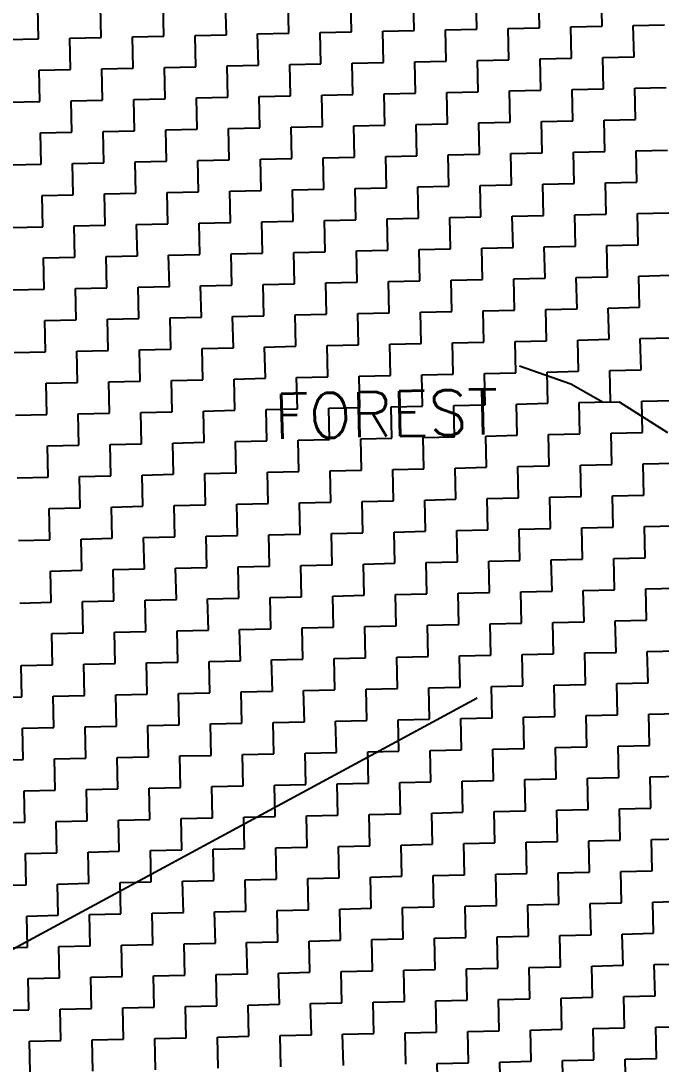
# Model space of a CAD drawing. Header units: metres. Extents: x 281463 to 283423, y 2096851 to 2099007.
# Drawn here: x 281832.9 to 281958.3, y 2097765 to 2097969.4 of the extents above; entities that cross this region are included whole.
import ezdxf

# ---------------------------------------------------------------- set-up
doc = ezdxf.new("R2010")
doc.units = ezdxf.units.M
for name, color, linetype in [('LINE_WATER', 4, 'Continuous'), ('POLY_HATCH', 12, 'Continuous'), ('TEXT_MAPIN', 7, 'Continuous')]:
    doc.layers.add(name, color=color, linetype=linetype)
doc.styles.get("Standard").update_dxf_attribs({"font": 'simplex.shx'})

msp = doc.modelspace()

# ---------------------------------------------------------------- linework, layer by layer
msp.add_lwpolyline([(281737.13, 2097736.61), (281922.26, 2097836.72)])
at = {"layer": 'LINE_WATER'}
for p, q in [((281930.56, 2097901.81), (281940.61, 2097898.29)), ((281940.61, 2097898.29), (281946.93, 2097894.69)), ((281946.93, 2097894.69), (281950.04, 2097894.76)), ((281950.04, 2097894.76), (281959.53, 2097888.74))]:
    msp.add_line(p, q, dxfattribs=at)
at = {"layer": 'POLY_HATCH', "linetype": 'Continuous'}
for p, q in [((281946.7, 2097968.31), (281946.56, 2097974.45)), ((281860.84, 2097966.4), (281860.71, 2097972.53)), ((281873.11, 2097966.67), (281872.97, 2097972.8)), ((281885.37, 2097966.94), (281885.24, 2097973.08)), ((281897.64, 2097967.22), (281897.5, 2097973.35)), ((281909.9, 2097967.49), (281909.77, 2097973.62)), ((281922.17, 2097967.77), (281922.03, 2097973.9)), ((281934.43, 2097968.04), (281934.3, 2097974.17)), ((281836.31, 2097965.85), (281836.18, 2097971.98)), ((281848.58, 2097966.12), (281848.44, 2097972.25)), ((281940.57, 2097968.18), (281946.7, 2097968.31)), ((281952.83, 2097968.45), (281958.96, 2097968.59)), ((281952.97, 2097962.32), (281952.83, 2097968.45)), ((281854.71, 2097966.26), (281860.84, 2097966.4)), ((281854.85, 2097960.13), (281854.71, 2097966.26)), ((281866.98, 2097966.53), (281873.11, 2097966.67)), ((281867.11, 2097960.4), (281866.98, 2097966.53)), ((281879.24, 2097966.81), (281885.37, 2097966.94)), ((281879.38, 2097960.67), (281879.24, 2097966.81)), ((281891.51, 2097967.08), (281897.64, 2097967.22)), ((281891.64, 2097960.95), (281891.51, 2097967.08)), ((281903.77, 2097967.35), (281909.9, 2097967.49)), ((281903.91, 2097961.22), (281903.77, 2097967.35)), ((281916.04, 2097967.63), (281922.17, 2097967.77)), ((281916.17, 2097961.5), (281916.04, 2097967.63)), ((281928.3, 2097967.9), (281934.43, 2097968.04)), ((281928.44, 2097961.77), (281928.3, 2097967.9)), ((281940.7, 2097962.04), (281940.57, 2097968.18)), ((281830.18, 2097965.71), (281836.31, 2097965.85)), ((281842.45, 2097965.98), (281848.58, 2097966.12)), ((281842.58, 2097959.85), (281842.45, 2097965.98)), ((281946.84, 2097962.18), (281952.97, 2097962.32)), ((281946.97, 2097956.05), (281946.84, 2097962.18)), ((281848.72, 2097959.99), (281854.85, 2097960.13)), ((281860.98, 2097960.26), (281867.11, 2097960.4)), ((281861.12, 2097954.13), (281860.98, 2097960.26)), ((281873.25, 2097960.54), (281879.38, 2097960.67)), ((281873.38, 2097954.4), (281873.25, 2097960.54)), ((281885.51, 2097960.81), (281891.64, 2097960.95)), ((281885.65, 2097954.68), (281885.51, 2097960.81)), ((281897.78, 2097961.08), (281903.91, 2097961.22)), ((281897.91, 2097954.95), (281897.78, 2097961.08)), ((281910.04, 2097961.36), (281916.17, 2097961.5)), ((281910.18, 2097955.23), (281910.04, 2097961.36)), ((281922.31, 2097961.63), (281928.44, 2097961.77)), ((281922.44, 2097955.5), (281922.31, 2097961.63)), ((281934.57, 2097961.91), (281940.7, 2097962.04)), ((281934.71, 2097955.77), (281934.57, 2097961.91)), ((281836.45, 2097959.71), (281842.58, 2097959.85)), ((281836.59, 2097953.58), (281836.45, 2097959.71)), ((281848.85, 2097953.86), (281848.72, 2097959.99)), ((281940.84, 2097955.91), (281946.97, 2097956.05)), ((281953.11, 2097956.19), (281959.24, 2097956.32)), ((281953.24, 2097950.05), (281953.11, 2097956.19)), ((281854.99, 2097953.99), (281861.12, 2097954.13)), ((281855.12, 2097947.86), (281854.99, 2097953.99)), ((281867.25, 2097954.27), (281873.38, 2097954.4)), ((281867.39, 2097948.13), (281867.25, 2097954.27)), ((281879.52, 2097954.54), (281885.65, 2097954.68)), ((281879.65, 2097948.41), (281879.52, 2097954.54)), ((281891.78, 2097954.82), (281897.91, 2097954.95)), ((281891.92, 2097948.68), (281891.78, 2097954.82)), ((281904.05, 2097955.09), (281910.18, 2097955.23)), ((281904.18, 2097948.96), (281904.05, 2097955.09)), ((281916.31, 2097955.36), (281922.44, 2097955.5)), ((281916.45, 2097949.23), (281916.31, 2097955.36)), ((281928.58, 2097955.64), (281934.71, 2097955.77)), ((281928.71, 2097949.51), (281928.58, 2097955.64)), ((281940.98, 2097949.78), (281940.84, 2097955.91)), ((281830.46, 2097953.44), (281836.59, 2097953.58)), ((281842.72, 2097953.72), (281848.85, 2097953.86)), ((281842.86, 2097947.59), (281842.72, 2097953.72)), ((281947.11, 2097949.92), (281953.24, 2097950.05)), ((281947.25, 2097943.78), (281947.11, 2097949.92)), ((281848.99, 2097947.72), (281855.12, 2097947.86)), ((281861.26, 2097948), (281867.39, 2097948.13)), ((281861.39, 2097941.87), (281861.26, 2097948)), ((281873.52, 2097948.27), (281879.65, 2097948.41)), ((281873.66, 2097942.14), (281873.52, 2097948.27)), ((281885.79, 2097948.55), (281891.92, 2097948.68)), ((281885.92, 2097942.41), (281885.79, 2097948.55)), ((281898.05, 2097948.82), (281904.18, 2097948.96)), ((281898.19, 2097942.69), (281898.05, 2097948.82)), ((281910.32, 2097949.09), (281916.45, 2097949.23)), ((281910.45, 2097942.96), (281910.32, 2097949.09)), ((281922.58, 2097949.37), (281928.71, 2097949.51)), ((281922.72, 2097943.24), (281922.58, 2097949.37)), ((281934.85, 2097949.64), (281940.98, 2097949.78)), ((281934.98, 2097943.51), (281934.85, 2097949.64)), ((281836.73, 2097947.45), (281842.86, 2097947.59)), ((281836.86, 2097941.32), (281836.73, 2097947.45)), ((281849.13, 2097941.59), (281848.99, 2097947.72)), ((281941.12, 2097943.65), (281947.25, 2097943.78)), ((281953.38, 2097943.92), (281959.51, 2097944.06)), ((281953.52, 2097937.79), (281953.38, 2097943.92)), ((281855.26, 2097941.73), (281861.39, 2097941.87)), ((281855.4, 2097935.6), (281855.26, 2097941.73)), ((281867.52, 2097942), (281873.66, 2097942.14)), ((281867.66, 2097935.87), (281867.52, 2097942)), ((281879.79, 2097942.28), (281885.92, 2097942.41)), ((281879.93, 2097936.14), (281879.79, 2097942.28)), ((281892.06, 2097942.55), (281898.19, 2097942.69)), ((281892.19, 2097936.42), (281892.06, 2097942.55)), ((281904.32, 2097942.82), (281910.45, 2097942.96)), ((281904.46, 2097936.69), (281904.32, 2097942.82)), ((281916.59, 2097943.1), (281922.72, 2097943.24)), ((281916.72, 2097936.97), (281916.59, 2097943.1)), ((281928.85, 2097943.37), (281934.98, 2097943.51)), ((281928.99, 2097937.24), (281928.85, 2097943.37)), ((281941.25, 2097937.51), (281941.12, 2097943.65)), ((281830.73, 2097941.18), (281836.86, 2097941.32)), ((281842.99, 2097941.45), (281849.13, 2097941.59)), ((281843.13, 2097935.32), (281842.99, 2097941.45)), ((281947.38, 2097937.65), (281953.52, 2097937.79)), ((281947.52, 2097931.52), (281947.38, 2097937.65)), ((281849.26, 2097935.46), (281855.4, 2097935.6)), ((281861.53, 2097935.73), (281867.66, 2097935.87)), ((281861.67, 2097929.6), (281861.53, 2097935.73)), ((281873.79, 2097936.01), (281879.93, 2097936.14)), ((281873.93, 2097929.87), (281873.79, 2097936.01)), ((281886.06, 2097936.28), (281892.19, 2097936.42)), ((281886.2, 2097930.15), (281886.06, 2097936.28)), ((281898.32, 2097936.55), (281904.46, 2097936.69)), ((281898.46, 2097930.42), (281898.32, 2097936.55)), ((281910.59, 2097936.83), (281916.72, 2097936.97)), ((281910.73, 2097930.7), (281910.59, 2097936.83)), ((281922.85, 2097937.1), (281928.99, 2097937.24)), ((281922.99, 2097930.97), (281922.85, 2097937.1)), ((281935.12, 2097937.38), (281941.25, 2097937.51)), ((281935.26, 2097931.24), (281935.12, 2097937.38)), ((281837, 2097935.18), (281843.13, 2097935.32)), ((281837.14, 2097929.05), (281837, 2097935.18)), ((281849.4, 2097929.33), (281849.26, 2097935.46)), ((281941.39, 2097931.38), (281947.52, 2097931.52)), ((281953.65, 2097931.66), (281959.79, 2097931.79)), ((281953.79, 2097925.52), (281953.65, 2097931.66)), ((281855.53, 2097929.46), (281861.67, 2097929.6)), ((281855.67, 2097923.33), (281855.53, 2097929.46)), ((281867.8, 2097929.74), (281873.93, 2097929.87)), ((281867.94, 2097923.6), (281867.8, 2097929.74)), ((281880.06, 2097930.01), (281886.2, 2097930.15)), ((281880.2, 2097923.88), (281880.06, 2097930.01)), ((281892.33, 2097930.29), (281898.46, 2097930.42)), ((281892.47, 2097924.15), (281892.33, 2097930.29)), ((281904.59, 2097930.56), (281910.73, 2097930.7)), ((281904.73, 2097924.43), (281904.59, 2097930.56)), ((281916.86, 2097930.83), (281922.99, 2097930.97)), ((281917, 2097924.7), (281916.86, 2097930.83)), ((281929.12, 2097931.11), (281935.26, 2097931.24)), ((281929.26, 2097924.97), (281929.12, 2097931.11)), ((281941.53, 2097925.25), (281941.39, 2097931.38)), ((281831, 2097928.91), (281837.14, 2097929.05)), ((281843.27, 2097929.19), (281849.4, 2097929.33)), ((281843.41, 2097923.06), (281843.27, 2097929.19)), ((281947.66, 2097925.39), (281953.79, 2097925.52)), ((281947.8, 2097919.25), (281947.66, 2097925.39)), ((281849.54, 2097923.19), (281855.67, 2097923.33)), ((281861.8, 2097923.47), (281867.94, 2097923.6)), ((281861.94, 2097917.33), (281861.8, 2097923.47)), ((281874.07, 2097923.74), (281880.2, 2097923.88)), ((281874.21, 2097917.61), (281874.07, 2097923.74)), ((281886.33, 2097924.02), (281892.47, 2097924.15)), ((281886.47, 2097917.88), (281886.33, 2097924.02)), ((281898.6, 2097924.29), (281904.73, 2097924.43)), ((281898.74, 2097918.16), (281898.6, 2097924.29)), ((281910.86, 2097924.56), (281917, 2097924.7)), ((281911, 2097918.43), (281910.86, 2097924.56)), ((281923.13, 2097924.84), (281929.26, 2097924.97)), ((281923.27, 2097918.71), (281923.13, 2097924.84)), ((281935.39, 2097925.11), (281941.53, 2097925.25)), ((281935.53, 2097918.98), (281935.39, 2097925.11)), ((281837.27, 2097922.92), (281843.41, 2097923.06)), ((281837.41, 2097916.79), (281837.27, 2097922.92)), ((281849.68, 2097917.06), (281849.54, 2097923.19)), ((281941.66, 2097919.12), (281947.8, 2097919.25)), ((281953.93, 2097919.39), (281960.06, 2097919.53)), ((281954.07, 2097913.26), (281953.93, 2097919.39)), ((281855.81, 2097917.2), (281861.94, 2097917.33)), ((281855.95, 2097911.07), (281855.81, 2097917.2)), ((281868.07, 2097917.47), (281874.21, 2097917.61)), ((281868.21, 2097911.34), (281868.07, 2097917.47)), ((281880.34, 2097917.75), (281886.47, 2097917.88)), ((281880.48, 2097911.61), (281880.34, 2097917.75)), ((281892.6, 2097918.02), (281898.74, 2097918.16)), ((281892.74, 2097911.89), (281892.6, 2097918.02)), ((281904.87, 2097918.29), (281911, 2097918.43)), ((281905.01, 2097912.16), (281904.87, 2097918.29)), ((281917.13, 2097918.57), (281923.27, 2097918.71)), ((281917.27, 2097912.44), (281917.13, 2097918.57)), ((281929.4, 2097918.84), (281935.53, 2097918.98)), ((281929.54, 2097912.71), (281929.4, 2097918.84)), ((281941.8, 2097912.98), (281941.66, 2097919.12)), ((281831.28, 2097916.65), (281837.41, 2097916.79)), ((281843.54, 2097916.92), (281849.68, 2097917.06)), ((281843.68, 2097910.79), (281843.54, 2097916.92)), ((281947.93, 2097913.12), (281954.07, 2097913.26)), ((281948.07, 2097906.99), (281947.93, 2097913.12)), ((281849.81, 2097910.93), (281855.95, 2097911.07)), ((281862.08, 2097911.2), (281868.21, 2097911.34)), ((281862.21, 2097905.07), (281862.08, 2097911.2)), ((281874.34, 2097911.48), (281880.48, 2097911.61)), ((281874.48, 2097905.34), (281874.34, 2097911.48)), ((281886.61, 2097911.75), (281892.74, 2097911.89)), ((281886.74, 2097905.62), (281886.61, 2097911.75)), ((281898.87, 2097912.02), (281905.01, 2097912.16)), ((281899.01, 2097905.89), (281898.87, 2097912.02)), ((281911.14, 2097912.3), (281917.27, 2097912.44)), ((281911.27, 2097906.17), (281911.14, 2097912.3)), ((281923.4, 2097912.57), (281929.54, 2097912.71)), ((281923.54, 2097906.44), (281923.4, 2097912.57)), ((281935.67, 2097912.85), (281941.8, 2097912.98)), ((281935.81, 2097906.71), (281935.67, 2097912.85)), ((281837.55, 2097910.65), (281843.68, 2097910.79)), ((281837.68, 2097904.52), (281837.55, 2097910.65)), ((281849.95, 2097904.8), (281849.81, 2097910.93)), ((281941.94, 2097906.85), (281948.07, 2097906.99)), ((281954.2, 2097907.13), (281960.34, 2097907.26)), ((281954.34, 2097900.99), (281954.2, 2097907.13)), ((281856.08, 2097904.93), (281862.21, 2097905.07)), ((281856.22, 2097898.8), (281856.08, 2097904.93)), ((281868.35, 2097905.21), (281874.48, 2097905.34)), ((281868.48, 2097899.07), (281868.35, 2097905.21)), ((281880.61, 2097905.48), (281886.74, 2097905.62)), ((281880.75, 2097899.35), (281880.61, 2097905.48)), ((281892.88, 2097905.76), (281899.01, 2097905.89)), ((281893.01, 2097899.62), (281892.88, 2097905.76)), ((281905.14, 2097906.03), (281911.27, 2097906.17)), ((281905.28, 2097899.9), (281905.14, 2097906.03)), ((281917.41, 2097906.3), (281923.54, 2097906.44)), ((281917.54, 2097900.17), (281917.41, 2097906.3)), ((281929.67, 2097906.58), (281935.81, 2097906.71)), ((281929.81, 2097900.44), (281929.67, 2097906.58)), ((281942.07, 2097900.72), (281941.94, 2097906.85)), ((281831.55, 2097904.38), (281837.68, 2097904.52)), ((281843.82, 2097904.66), (281849.95, 2097904.8)), ((281843.95, 2097898.53), (281843.82, 2097904.66)), ((281948.21, 2097900.86), (281954.34, 2097900.99)), ((281948.34, 2097894.72), (281948.21, 2097900.86)), ((281850.09, 2097898.66), (281856.22, 2097898.8)), ((281862.35, 2097898.94), (281868.48, 2097899.07)), ((281862.49, 2097892.8), (281862.35, 2097898.94)), ((281874.62, 2097899.21), (281880.75, 2097899.35)), ((281874.75, 2097893.08), (281874.62, 2097899.21)), ((281886.88, 2097899.49), (281893.01, 2097899.62)), ((281887.02, 2097893.35), (281886.88, 2097899.49)), ((281899.15, 2097899.76), (281905.28, 2097899.9)), ((281899.28, 2097893.63), (281899.15, 2097899.76)), ((281911.41, 2097900.03), (281917.54, 2097900.17)), ((281911.55, 2097893.9), (281911.41, 2097900.03)), ((281923.68, 2097900.31), (281929.81, 2097900.44)), ((281923.81, 2097894.18), (281923.68, 2097900.31)), ((281935.94, 2097900.58), (281942.07, 2097900.72)), ((281936.08, 2097894.45), (281935.94, 2097900.58)), ((281837.82, 2097898.39), (281843.95, 2097898.53)), ((281837.96, 2097892.26), (281837.82, 2097898.39)), ((281850.22, 2097892.53), (281850.09, 2097898.66)), ((281942.21, 2097894.59), (281948.34, 2097894.72)), ((281954.48, 2097894.86), (281960.61, 2097895)), ((281954.61, 2097888.73), (281954.48, 2097894.86)), ((281856.36, 2097892.67), (281862.49, 2097892.8)), ((281856.49, 2097886.54), (281856.36, 2097892.67)), ((281868.62, 2097892.94), (281874.75, 2097893.08)), ((281868.76, 2097886.81), (281868.62, 2097892.94)), ((281880.89, 2097893.22), (281887.02, 2097893.35)), ((281881.02, 2097887.08), (281880.89, 2097893.22)), ((281893.15, 2097893.49), (281899.28, 2097893.63)), ((281893.29, 2097887.36), (281893.15, 2097893.49)), ((281905.42, 2097893.76), (281911.55, 2097893.9)), ((281905.55, 2097887.63), (281905.42, 2097893.76)), ((281917.68, 2097894.04), (281923.81, 2097894.18)), ((281917.82, 2097887.91), (281917.68, 2097894.04)), ((281929.95, 2097894.31), (281936.08, 2097894.45)), ((281930.08, 2097888.18), (281929.95, 2097894.31)), ((281942.35, 2097888.45), (281942.21, 2097894.59)), ((281831.83, 2097892.12), (281837.96, 2097892.26)), ((281844.09, 2097892.39), (281850.22, 2097892.53)), ((281844.23, 2097886.26), (281844.09, 2097892.39)), ((281948.48, 2097888.59), (281954.61, 2097888.73)), ((281948.62, 2097882.46), (281948.48, 2097888.59)), ((281850.36, 2097886.4), (281856.49, 2097886.54)), ((281862.63, 2097886.67), (281868.76, 2097886.81)), ((281862.76, 2097880.54), (281862.63, 2097886.67)), ((281874.89, 2097886.95), (281881.02, 2097887.08)), ((281875.03, 2097880.81), (281874.89, 2097886.95)), ((281887.16, 2097887.22), (281893.29, 2097887.36)), ((281887.29, 2097881.09), (281887.16, 2097887.22)), ((281899.42, 2097887.49), (281905.55, 2097887.63)), ((281899.56, 2097881.36), (281899.42, 2097887.49)), ((281911.69, 2097887.77), (281917.82, 2097887.91)), ((281911.82, 2097881.64), (281911.69, 2097887.77)), ((281923.95, 2097888.04), (281930.08, 2097888.18)), ((281924.09, 2097881.91), (281923.95, 2097888.04)), ((281936.22, 2097888.32), (281942.35, 2097888.45)), ((281936.35, 2097882.18), (281936.22, 2097888.32)), ((281838.1, 2097886.12), (281844.23, 2097886.26)), ((281838.23, 2097879.99), (281838.1, 2097886.12)), ((281850.5, 2097880.27), (281850.36, 2097886.4)), ((281942.49, 2097882.32), (281948.62, 2097882.46)), ((281954.75, 2097882.6), (281960.88, 2097882.73)), ((281954.89, 2097876.46), (281954.75, 2097882.6)), ((281856.63, 2097880.4), (281862.76, 2097880.54)), ((281856.77, 2097874.27), (281856.63, 2097880.4)), ((281868.9, 2097880.68), (281875.03, 2097880.81)), ((281869.03, 2097874.54), (281868.9, 2097880.68)), ((281881.16, 2097880.95), (281887.29, 2097881.09)), ((281881.3, 2097874.82), (281881.16, 2097880.95)), ((281893.43, 2097881.22), (281899.56, 2097881.36)), ((281893.56, 2097875.09), (281893.43, 2097881.22)), ((281905.69, 2097881.5), (281911.82, 2097881.64)), ((281905.83, 2097875.37), (281905.69, 2097881.5)), ((281917.96, 2097881.77), (281924.09, 2097881.91)), ((281918.09, 2097875.64), (281917.96, 2097881.77)), ((281930.22, 2097882.05), (281936.35, 2097882.18)), ((281930.36, 2097875.91), (281930.22, 2097882.05)), ((281942.62, 2097876.19), (281942.49, 2097882.32)), ((281832.1, 2097879.85), (281838.23, 2097879.99)), ((281844.37, 2097880.13), (281850.5, 2097880.27)), ((281844.5, 2097874), (281844.37, 2097880.13)), ((281948.76, 2097876.33), (281954.89, 2097876.46)), ((281948.89, 2097870.19), (281948.76, 2097876.33)), ((281850.63, 2097874.13), (281856.77, 2097874.27)), ((281862.9, 2097874.41), (281869.03, 2097874.54)), ((281863.04, 2097868.27), (281862.9, 2097874.41)), ((281875.16, 2097874.68), (281881.3, 2097874.82)), ((281875.3, 2097868.55), (281875.16, 2097874.68)), ((281887.43, 2097874.96), (281893.56, 2097875.09)), ((281887.57, 2097868.82), (281887.43, 2097874.96)), ((281899.7, 2097875.23), (281905.83, 2097875.37)), ((281899.83, 2097869.1), (281899.7, 2097875.23)), ((281911.96, 2097875.5), (281918.09, 2097875.64)), ((281912.1, 2097869.37), (281911.96, 2097875.5)), ((281924.23, 2097875.78), (281930.36, 2097875.91)), ((281924.36, 2097869.65), (281924.23, 2097875.78)), ((281936.49, 2097876.05), (281942.62, 2097876.19)), ((281936.63, 2097869.92), (281936.49, 2097876.05)), ((281838.37, 2097873.86), (281844.5, 2097874)), ((281838.51, 2097867.73), (281838.37, 2097873.86)), ((281850.77, 2097868), (281850.63, 2097874.13)), ((281942.76, 2097870.06), (281948.89, 2097870.19)), ((281955.02, 2097870.33), (281961.16, 2097870.47)), ((281955.16, 2097864.2), (281955.02, 2097870.33)), ((281856.9, 2097868.14), (281863.04, 2097868.27)), ((281857.04, 2097862.01), (281856.9, 2097868.14)), ((281869.17, 2097868.41), (281875.3, 2097868.55)), ((281869.31, 2097862.28), (281869.17, 2097868.41)), ((281881.43, 2097868.69), (281887.57, 2097868.82)), ((281881.57, 2097862.55), (281881.43, 2097868.69)), ((281893.7, 2097868.96), (281899.83, 2097869.1)), ((281893.84, 2097862.83), (281893.7, 2097868.96)), ((281905.96, 2097869.23), (281912.1, 2097869.37)), ((281906.1, 2097863.1), (281905.96, 2097869.23)), ((281918.23, 2097869.51), (281924.36, 2097869.65)), ((281918.37, 2097863.38), (281918.23, 2097869.51)), ((281930.49, 2097869.78), (281936.63, 2097869.92)), ((281930.63, 2097863.65), (281930.49, 2097869.78)), ((281942.9, 2097863.92), (281942.76, 2097870.06)), ((281832.37, 2097867.59), (281838.51, 2097867.73)), ((281844.64, 2097867.86), (281850.77, 2097868)), ((281844.78, 2097861.73), (281844.64, 2097867.86)), ((281949.03, 2097864.06), (281955.16, 2097864.2)), ((281949.17, 2097857.93), (281949.03, 2097864.06)), ((281850.91, 2097861.87), (281857.04, 2097862.01)), ((281863.17, 2097862.14), (281869.31, 2097862.28)), ((281863.31, 2097856.01), (281863.17, 2097862.14)), ((281875.44, 2097862.42), (281881.57, 2097862.55)), ((281875.58, 2097856.28), (281875.44, 2097862.42)), ((281887.7, 2097862.69), (281893.84, 2097862.83)), ((281887.84, 2097856.56), (281887.7, 2097862.69)), ((281899.97, 2097862.96), (281906.1, 2097863.1)), ((281900.11, 2097856.83), (281899.97, 2097862.96)), ((281912.23, 2097863.24), (281918.37, 2097863.38)), ((281912.37, 2097857.11), (281912.23, 2097863.24)), ((281924.5, 2097863.51), (281930.63, 2097863.65)), ((281924.64, 2097857.38), (281924.5, 2097863.51)), ((281936.76, 2097863.79), (281942.9, 2097863.92)), ((281936.9, 2097857.65), (281936.76, 2097863.79)), ((281838.64, 2097861.59), (281844.78, 2097861.73)), ((281838.78, 2097855.46), (281838.64, 2097861.59)), ((281851.05, 2097855.74), (281850.91, 2097861.87)), ((281943.03, 2097857.79), (281949.17, 2097857.93)), ((281955.3, 2097858.07), (281961.43, 2097858.2)), ((281955.44, 2097851.93), (281955.3, 2097858.07)), ((281857.18, 2097855.87), (281863.31, 2097856.01)), ((281857.32, 2097849.74), (281857.18, 2097855.87)), ((281869.44, 2097856.15), (281875.58, 2097856.28)), ((281869.58, 2097850.01), (281869.44, 2097856.15)), ((281881.71, 2097856.42), (281887.84, 2097856.56)), ((281881.85, 2097850.29), (281881.71, 2097856.42)), ((281893.97, 2097856.69), (281900.11, 2097856.83)), ((281894.11, 2097850.56), (281893.97, 2097856.69)), ((281906.24, 2097856.97), (281912.37, 2097857.11)), ((281906.38, 2097850.84), (281906.24, 2097856.97)), ((281918.5, 2097857.24), (281924.64, 2097857.38)), ((281918.64, 2097851.11), (281918.5, 2097857.24)), ((281930.77, 2097857.52), (281936.9, 2097857.65)), ((281930.91, 2097851.38), (281930.77, 2097857.52)), ((281943.17, 2097851.66), (281943.03, 2097857.79)), ((281832.65, 2097855.32), (281838.78, 2097855.46)), ((281844.91, 2097855.6), (281851.05, 2097855.74)), ((281845.05, 2097849.47), (281844.91, 2097855.6)), ((281949.3, 2097851.8), (281955.44, 2097851.93)), ((281949.44, 2097845.66), (281949.3, 2097851.8)), ((281851.18, 2097849.6), (281857.32, 2097849.74)), ((281863.45, 2097849.88), (281869.58, 2097850.01)), ((281863.59, 2097843.74), (281863.45, 2097849.88)), ((281875.71, 2097850.15), (281881.85, 2097850.29)), ((281875.85, 2097844.02), (281875.71, 2097850.15)), ((281887.98, 2097850.43), (281894.11, 2097850.56)), ((281888.12, 2097844.29), (281887.98, 2097850.43)), ((281900.24, 2097850.7), (281906.38, 2097850.84)), ((281900.38, 2097844.57), (281900.24, 2097850.7)), ((281912.51, 2097850.97), (281918.64, 2097851.11)), ((281912.65, 2097844.84), (281912.51, 2097850.97)), ((281924.77, 2097851.25), (281930.91, 2097851.38)), ((281924.91, 2097845.11), (281924.77, 2097851.25)), ((281937.04, 2097851.52), (281943.17, 2097851.66)), ((281937.18, 2097845.39), (281937.04, 2097851.52)), ((281838.92, 2097849.33), (281845.05, 2097849.47)), ((281839.05, 2097843.2), (281838.92, 2097849.33)), ((281851.32, 2097843.47), (281851.18, 2097849.6)), ((281943.31, 2097845.53), (281949.44, 2097845.66)), ((281955.57, 2097845.8), (281961.71, 2097845.94)), ((281955.71, 2097839.67), (281955.57, 2097845.8)), ((281857.45, 2097843.61), (281863.59, 2097843.74)), ((281857.59, 2097837.47), (281857.45, 2097843.61)), ((281869.72, 2097843.88), (281875.85, 2097844.02)), ((281869.85, 2097837.75), (281869.72, 2097843.88)), ((281881.98, 2097844.16), (281888.12, 2097844.29)), ((281882.12, 2097838.02), (281881.98, 2097844.16)), ((281894.25, 2097844.43), (281900.38, 2097844.57)), ((281894.38, 2097838.3), (281894.25, 2097844.43)), ((281906.51, 2097844.7), (281912.65, 2097844.84)), ((281906.65, 2097838.57), (281906.51, 2097844.7)), ((281918.78, 2097844.98), (281924.91, 2097845.11)), ((281918.91, 2097838.85), (281918.78, 2097844.98)), ((281931.04, 2097845.25), (281937.18, 2097845.39)), ((281931.18, 2097839.12), (281931.04, 2097845.25)), ((281943.45, 2097839.39), (281943.31, 2097845.53)), ((281832.92, 2097843.06), (281839.05, 2097843.2)), ((281833.06, 2097836.93), (281832.92, 2097843.06)), ((281845.19, 2097843.33), (281851.32, 2097843.47)), ((281845.32, 2097837.2), (281845.19, 2097843.33)), ((281949.58, 2097839.53), (281955.71, 2097839.67)), ((281949.71, 2097833.4), (281949.58, 2097839.53)), ((281851.46, 2097837.34), (281857.59, 2097837.47)), ((281863.72, 2097837.61), (281869.85, 2097837.75)), ((281863.86, 2097831.48), (281863.72, 2097837.61)), ((281875.99, 2097837.89), (281882.12, 2097838.02)), ((281876.12, 2097831.75), (281875.99, 2097837.89)), ((281888.25, 2097838.16), (281894.38, 2097838.3)), ((281888.39, 2097832.03), (281888.25, 2097838.16)), ((281900.52, 2097838.43), (281906.65, 2097838.57)), ((281900.65, 2097832.3), (281900.52, 2097838.43)), ((281912.78, 2097838.71), (281918.91, 2097838.85)), ((281912.92, 2097832.58), (281912.78, 2097838.71)), ((281925.05, 2097838.98), (281931.18, 2097839.12)), ((281925.18, 2097832.85), (281925.05, 2097838.98)), ((281937.31, 2097839.26), (281943.45, 2097839.39)), ((281937.45, 2097833.12), (281937.31, 2097839.26)), ((281826.93, 2097836.79), (281833.06, 2097836.93)), ((281839.19, 2097837.06), (281845.32, 2097837.2)), ((281839.33, 2097830.93), (281839.19, 2097837.06)), ((281851.59, 2097831.21), (281851.46, 2097837.34)), ((281943.58, 2097833.26), (281949.71, 2097833.4)), ((281955.85, 2097833.54), (281961.98, 2097833.67)), ((281955.98, 2097827.4), (281955.85, 2097833.54)), ((281857.73, 2097831.34), (281863.86, 2097831.48)), ((281857.86, 2097825.21), (281857.73, 2097831.34)), ((281869.99, 2097831.62), (281876.12, 2097831.75)), ((281870.13, 2097825.48), (281869.99, 2097831.62)), ((281882.26, 2097831.89), (281888.39, 2097832.03)), ((281882.39, 2097825.76), (281882.26, 2097831.89)), ((281894.52, 2097832.16), (281900.65, 2097832.3)), ((281894.66, 2097826.03), (281894.52, 2097832.16)), ((281906.79, 2097832.44), (281912.92, 2097832.58)), ((281906.92, 2097826.31), (281906.79, 2097832.44)), ((281919.05, 2097832.71), (281925.18, 2097832.85)), ((281919.19, 2097826.58), (281919.05, 2097832.71)), ((281931.32, 2097832.99), (281937.45, 2097833.12)), ((281931.45, 2097826.85), (281931.32, 2097832.99)), ((281943.72, 2097827.13), (281943.58, 2097833.26)), ((281833.2, 2097830.79), (281839.33, 2097830.93)), ((281833.33, 2097824.66), (281833.2, 2097830.79)), ((281845.46, 2097831.07), (281851.59, 2097831.21)), ((281845.6, 2097824.94), (281845.46, 2097831.07)), ((281949.85, 2097827.27), (281955.98, 2097827.4)), ((281949.99, 2097821.13), (281949.85, 2097827.27)), ((281851.73, 2097825.07), (281857.86, 2097825.21)), ((281864, 2097825.35), (281870.13, 2097825.48)), ((281864.13, 2097819.21), (281864, 2097825.35)), ((281876.26, 2097825.62), (281882.39, 2097825.76)), ((281876.4, 2097819.49), (281876.26, 2097825.62)), ((281888.53, 2097825.9), (281894.66, 2097826.03)), ((281888.66, 2097819.76), (281888.53, 2097825.9)), ((281900.79, 2097826.17), (281906.92, 2097826.31)), ((281900.93, 2097820.04), (281900.79, 2097826.17)), ((281913.06, 2097826.44), (281919.19, 2097826.58)), ((281913.19, 2097820.31), (281913.06, 2097826.44)), ((281925.32, 2097826.72), (281931.45, 2097826.85)), ((281925.46, 2097820.58), (281925.32, 2097826.72)), ((281937.59, 2097826.99), (281943.72, 2097827.13)), ((281937.72, 2097820.86), (281937.59, 2097826.99)), ((281827.2, 2097824.52), (281833.33, 2097824.66)), ((281839.47, 2097824.8), (281845.6, 2097824.94)), ((281839.6, 2097818.67), (281839.47, 2097824.8)), ((281851.87, 2097818.94), (281851.73, 2097825.07)), ((281943.86, 2097821), (281949.99, 2097821.13)), ((281956.12, 2097821.27), (281962.25, 2097821.41)), ((281956.26, 2097815.14), (281956.12, 2097821.27)), ((281858, 2097819.08), (281864.13, 2097819.21)), ((281870.27, 2097819.35), (281876.4, 2097819.49)), ((281870.4, 2097813.22), (281870.27, 2097819.35)), ((281882.53, 2097819.63), (281888.66, 2097819.76)), ((281882.67, 2097813.49), (281882.53, 2097819.63)), ((281894.8, 2097819.9), (281900.93, 2097820.04)), ((281894.93, 2097813.77), (281894.8, 2097819.9)), ((281907.06, 2097820.17), (281913.19, 2097820.31)), ((281907.2, 2097814.04), (281907.06, 2097820.17)), ((281919.33, 2097820.45), (281925.46, 2097820.58)), ((281919.46, 2097814.32), (281919.33, 2097820.45)), ((281931.59, 2097820.72), (281937.72, 2097820.86)), ((281931.73, 2097814.59), (281931.59, 2097820.72)), ((281943.99, 2097814.86), (281943.86, 2097821)), ((281833.47, 2097818.53), (281839.6, 2097818.67)), ((281833.61, 2097812.4), (281833.47, 2097818.53)), ((281845.74, 2097818.8), (281851.87, 2097818.94)), ((281845.87, 2097812.67), (281845.74, 2097818.8)), ((281858.14, 2097812.94), (281858, 2097819.08)), ((281950.13, 2097815), (281956.26, 2097815.14)), ((281950.26, 2097808.87), (281950.13, 2097815)), ((281864.27, 2097813.08), (281870.4, 2097813.22)), ((281864.41, 2097806.95), (281864.27, 2097813.08)), ((281876.54, 2097813.36), (281882.67, 2097813.49)), ((281876.67, 2097807.22), (281876.54, 2097813.36)), ((281888.8, 2097813.63), (281894.93, 2097813.77)), ((281888.94, 2097807.5), (281888.8, 2097813.63)), ((281901.07, 2097813.9), (281907.2, 2097814.04)), ((281901.2, 2097807.77), (281901.07, 2097813.9)), ((281913.33, 2097814.18), (281919.46, 2097814.32)), ((281913.47, 2097808.05), (281913.33, 2097814.18)), ((281925.6, 2097814.45), (281931.73, 2097814.59)), ((281925.73, 2097808.32), (281925.6, 2097814.45)), ((281937.86, 2097814.73), (281943.99, 2097814.86)), ((281938, 2097808.59), (281937.86, 2097814.73)), ((281827.48, 2097812.26), (281833.61, 2097812.4)), ((281839.74, 2097812.53), (281845.87, 2097812.67)), ((281839.88, 2097806.4), (281839.74, 2097812.53)), ((281852.01, 2097812.81), (281858.14, 2097812.94)), ((281852.14, 2097806.68), (281852.01, 2097812.81)), ((281944.13, 2097808.73), (281950.26, 2097808.87)), ((281956.4, 2097809), (281962.53, 2097809.14)), ((281956.53, 2097802.87), (281956.4, 2097809)), ((281858.27, 2097806.81), (281864.41, 2097806.95)), ((281870.54, 2097807.09), (281876.67, 2097807.22)), ((281870.68, 2097800.95), (281870.54, 2097807.09)), ((281882.8, 2097807.36), (281888.94, 2097807.5)), ((281882.94, 2097801.23), (281882.8, 2097807.36)), ((281895.07, 2097807.63), (281901.2, 2097807.77)), ((281895.21, 2097801.5), (281895.07, 2097807.63)), ((281907.33, 2097807.91), (281913.47, 2097808.05)), ((281907.47, 2097801.78), (281907.33, 2097807.91)), ((281919.6, 2097808.18), (281925.73, 2097808.32)), ((281919.74, 2097802.05), (281919.6, 2097808.18)), ((281931.87, 2097808.46), (281938, 2097808.59)), ((281932, 2097802.32), (281931.87, 2097808.46)), ((281944.27, 2097802.6), (281944.13, 2097808.73)), ((281833.74, 2097806.26), (281839.88, 2097806.4)), ((281833.88, 2097800.13), (281833.74, 2097806.26)), ((281846.01, 2097806.54), (281852.14, 2097806.68)), ((281846.15, 2097800.41), (281846.01, 2097806.54)), ((281858.41, 2097800.68), (281858.27, 2097806.81)), ((281950.4, 2097802.74), (281956.53, 2097802.87)), ((281950.54, 2097796.6), (281950.4, 2097802.74)), ((281864.54, 2097800.82), (281870.68, 2097800.95)), ((281864.68, 2097794.68), (281864.54, 2097800.82)), ((281876.81, 2097801.09), (281882.94, 2097801.23)), ((281876.95, 2097794.96), (281876.81, 2097801.09)), ((281889.07, 2097801.36), (281895.21, 2097801.5)), ((281889.21, 2097795.23), (281889.07, 2097801.36)), ((281901.34, 2097801.64), (281907.47, 2097801.78)), ((281901.48, 2097795.51), (281901.34, 2097801.64)), ((281913.6, 2097801.91), (281919.74, 2097802.05)), ((281913.74, 2097795.78), (281913.6, 2097801.91)), ((281925.87, 2097802.19), (281932, 2097802.32)), ((281926.01, 2097796.05), (281925.87, 2097802.19)), ((281938.13, 2097802.46), (281944.27, 2097802.6)), ((281938.27, 2097796.33), (281938.13, 2097802.46)), ((281827.75, 2097799.99), (281833.88, 2097800.13)), ((281840.01, 2097800.27), (281846.15, 2097800.41)), ((281840.15, 2097794.14), (281840.01, 2097800.27)), ((281852.28, 2097800.54), (281858.41, 2097800.68)), ((281852.42, 2097794.41), (281852.28, 2097800.54)), ((281944.4, 2097796.47), (281950.54, 2097796.6)), ((281956.67, 2097796.74), (281962.8, 2097796.88)), ((281956.81, 2097790.61), (281956.67, 2097796.74)), ((281858.55, 2097794.55), (281864.68, 2097794.68)), ((281870.81, 2097794.82), (281876.95, 2097794.96)), ((281870.95, 2097788.69), (281870.81, 2097794.82)), ((281883.08, 2097795.1), (281889.21, 2097795.23)), ((281883.22, 2097788.96), (281883.08, 2097795.1)), ((281895.34, 2097795.37), (281901.48, 2097795.51)), ((281895.48, 2097789.24), (281895.34, 2097795.37)), ((281907.61, 2097795.64), (281913.74, 2097795.78)), ((281907.75, 2097789.51), (281907.61, 2097795.64)), ((281919.87, 2097795.92), (281926.01, 2097796.05)), ((281920.01, 2097789.79), (281919.87, 2097795.92)), ((281932.14, 2097796.19), (281938.27, 2097796.33)), ((281932.28, 2097790.06), (281932.14, 2097796.19)), ((281944.54, 2097790.33), (281944.4, 2097796.47)), ((281834.02, 2097794), (281840.15, 2097794.14)), ((281834.16, 2097787.87), (281834.02, 2097794)), ((281846.28, 2097794.27), (281852.42, 2097794.41)), ((281846.42, 2097788.14), (281846.28, 2097794.27)), ((281858.69, 2097788.41), (281858.55, 2097794.55)), ((281950.67, 2097790.47), (281956.81, 2097790.61)), ((281950.81, 2097784.34), (281950.67, 2097790.47)), ((281864.82, 2097788.55), (281870.95, 2097788.69)), ((281864.96, 2097782.42), (281864.82, 2097788.55)), ((281877.08, 2097788.83), (281883.22, 2097788.96)), ((281877.22, 2097782.69), (281877.08, 2097788.83)), ((281889.35, 2097789.1), (281895.48, 2097789.24)), ((281889.49, 2097782.97), (281889.35, 2097789.1)), ((281901.61, 2097789.37), (281907.75, 2097789.51)), ((281901.75, 2097783.24), (281901.61, 2097789.37)), ((281913.88, 2097789.65), (281920.01, 2097789.79)), ((281914.02, 2097783.52), (281913.88, 2097789.65)), ((281926.14, 2097789.92), (281932.28, 2097790.06)), ((281926.28, 2097783.79), (281926.14, 2097789.92)), ((281938.41, 2097790.2), (281944.54, 2097790.33)), ((281938.55, 2097784.06), (281938.41, 2097790.2)), ((281828.02, 2097787.73), (281834.16, 2097787.87)), ((281840.29, 2097788), (281846.42, 2097788.14)), ((281840.43, 2097781.87), (281840.29, 2097788)), ((281852.55, 2097788.28), (281858.69, 2097788.41)), ((281852.69, 2097782.15), (281852.55, 2097788.28)), ((281944.68, 2097784.2), (281950.81, 2097784.34)), ((281956.94, 2097784.47), (281963.08, 2097784.61)), ((281957.08, 2097778.34), (281956.94, 2097784.47)), ((281858.82, 2097782.28), (281864.96, 2097782.42)), ((281871.09, 2097782.56), (281877.22, 2097782.69)), ((281871.22, 2097776.42), (281871.09, 2097782.56)), ((281883.35, 2097782.83), (281889.49, 2097782.97)), ((281883.49, 2097776.7), (281883.35, 2097782.83)), ((281895.62, 2097783.1), (281901.75, 2097783.24)), ((281895.76, 2097776.97), (281895.62, 2097783.1)), ((281907.88, 2097783.38), (281914.02, 2097783.52)), ((281908.02, 2097777.25), (281907.88, 2097783.38)), ((281920.15, 2097783.65), (281926.28, 2097783.79)), ((281920.29, 2097777.52), (281920.15, 2097783.65)), ((281932.41, 2097783.93), (281938.55, 2097784.06)), ((281932.55, 2097777.79), (281932.41, 2097783.93)), ((281944.82, 2097778.07), (281944.68, 2097784.2)), ((281834.29, 2097781.73), (281840.43, 2097781.87)), ((281834.43, 2097775.6), (281834.29, 2097781.73)), ((281846.56, 2097782.01), (281852.69, 2097782.15)), ((281846.69, 2097775.88), (281846.56, 2097782.01)), ((281858.96, 2097776.15), (281858.82, 2097782.28)), ((281950.95, 2097778.21), (281957.08, 2097778.34)), ((281951.08, 2097772.07), (281950.95, 2097778.21)), ((281865.09, 2097776.29), (281871.22, 2097776.42)), ((281865.23, 2097770.15), (281865.09, 2097776.29)), ((281877.36, 2097776.56), (281883.49, 2097776.7)), ((281877.49, 2097770.43), (281877.36, 2097776.56)), ((281889.62, 2097776.83), (281895.76, 2097776.97)), ((281889.76, 2097770.7), (281889.62, 2097776.83)), ((281901.89, 2097777.11), (281908.02, 2097777.25)), ((281902.02, 2097770.98), (281901.89, 2097777.11)), ((281914.15, 2097777.38), (281920.29, 2097777.52)), ((281914.29, 2097771.25), (281914.15, 2097777.38)), ((281926.42, 2097777.66), (281932.55, 2097777.79)), ((281926.55, 2097771.52), (281926.42, 2097777.66)), ((281938.68, 2097777.93), (281944.82, 2097778.07)), ((281938.82, 2097771.8), (281938.68, 2097777.93)), ((281828.3, 2097775.46), (281834.43, 2097775.6)), ((281840.56, 2097775.74), (281846.69, 2097775.88)), ((281840.7, 2097769.61), (281840.56, 2097775.74)), ((281852.83, 2097776.01), (281858.96, 2097776.15)), ((281852.96, 2097769.88), (281852.83, 2097776.01)), ((281944.95, 2097771.94), (281951.08, 2097772.07)), ((281957.22, 2097772.21), (281963.35, 2097772.35)), ((281957.35, 2097766.08), (281957.22, 2097772.21)), ((281859.1, 2097770.02), (281865.23, 2097770.15)), ((281871.36, 2097770.29), (281877.49, 2097770.43)), ((281871.5, 2097764.16), (281871.36, 2097770.29)), ((281883.63, 2097770.57), (281889.76, 2097770.7)), ((281883.76, 2097764.43), (281883.63, 2097770.57)), ((281895.89, 2097770.84), (281902.02, 2097770.98)), ((281896.03, 2097764.71), (281895.89, 2097770.84)), ((281908.16, 2097771.11), (281914.29, 2097771.25)), ((281908.29, 2097764.98), (281908.16, 2097771.11)), ((281920.42, 2097771.39), (281926.55, 2097771.52)), ((281920.56, 2097765.25), (281920.42, 2097771.39)), ((281932.69, 2097771.66), (281938.82, 2097771.8)), ((281932.82, 2097765.53), (281932.69, 2097771.66)), ((281945.09, 2097765.8), (281944.95, 2097771.94)), ((281834.57, 2097769.47), (281840.7, 2097769.61)), ((281834.7, 2097763.34), (281834.57, 2097769.47)), ((281846.83, 2097769.74), (281852.96, 2097769.88)), ((281846.97, 2097763.61), (281846.83, 2097769.74)), ((281859.23, 2097763.88), (281859.1, 2097770.02)), ((281951.22, 2097765.94), (281957.35, 2097766.08)), ((281951.36, 2097759.81), (281951.22, 2097765.94)), ((281914.43, 2097765.12), (281920.56, 2097765.25)), ((281914.56, 2097758.99), (281914.43, 2097765.12)), ((281926.69, 2097765.39), (281932.82, 2097765.53)), ((281926.83, 2097759.26), (281926.69, 2097765.39)), ((281938.96, 2097765.67), (281945.09, 2097765.8)), ((281939.09, 2097759.53), (281938.96, 2097765.67))]:
    msp.add_line(p, q, dxfattribs=at)

# ---------------------------------------------------------------- texts
at = {"layer": 'TEXT_MAPIN'}
msp.add_text('FOREST ', height=8.833, rotation=1.2801, dxfattribs=at).set_placement((281882.56, 2097887.44))

doc.saveas('drawing.dxf')
